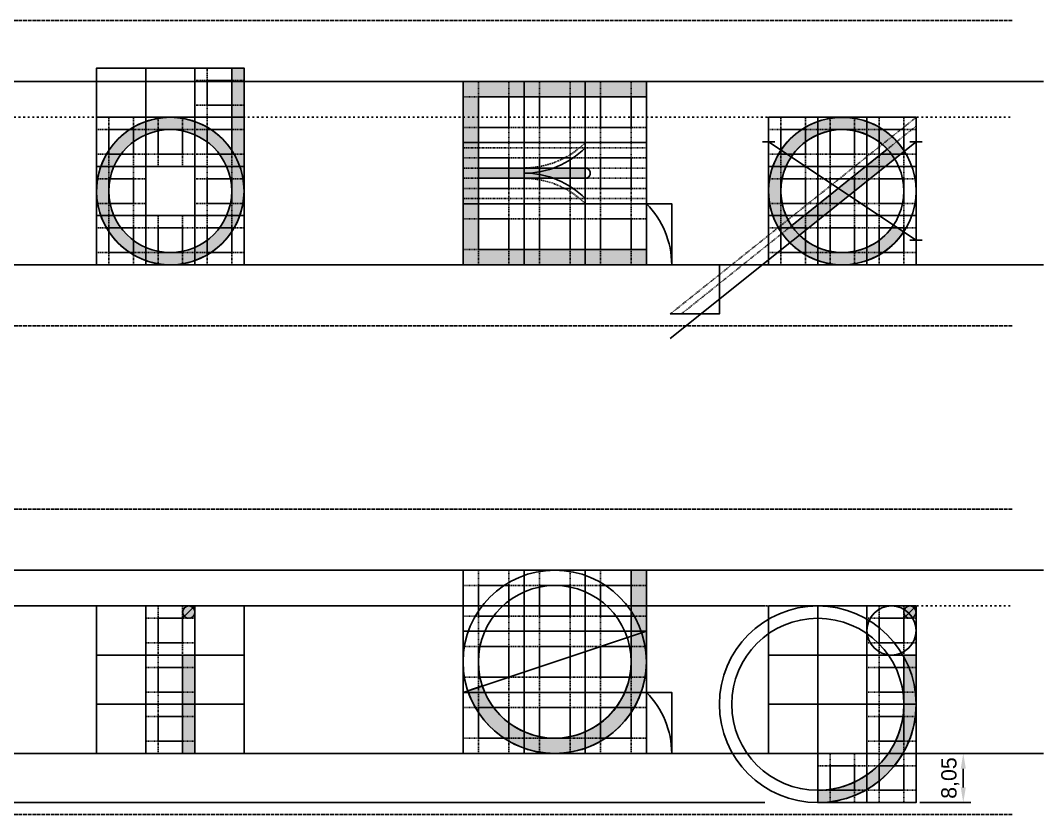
# Model space of a CAD drawing. Header units: millimetres. Extents: x -19 to 3010, y -292 to 470.
# Drawn here: x 2842.5 to 3010, y 310 to 440 of the extents above; entities that cross this region are included whole.
import ezdxf

# ---------------------------------------------------------------- set-up
doc = ezdxf.new("R2010")
doc.units = ezdxf.units.MM
doc.linetypes.add('ACAD_ISO02W100', pattern=[15, 12, -3])
doc.linetypes.add('ACAD_ISO03W100', pattern=[30, 12, -18])
for name, color, linetype in [('GUIDES', 252, 'Continuous'), ('guides_minor', 12, 'Continuous'), ('Lettering', 7, 'Continuous'), ('LINES', 252, 'Continuous'), ('Outlines', 5, 'Continuous')]:
    doc.layers.add(name, color=color, linetype=linetype)
doc.styles.get("Standard").update_dxf_attribs({"font": 'arial.ttf'})
doc.dimstyles.new('ISO-25', dxfattribs={"dimtxt": 2.5, "dimasz": 2.5, "dimexe": 1.25, "dimexo": 0.625, "dimtad": 1, "dimtxsty": 'Standard', "dimcen": 2.5, "dimadec": 0, "dimazin": 0, "dimtfac": 1, "dimtmove": 0, "dimatfit": 3, "dimfxl": 1, "dimarcsym": 0})

# ---------------------------------------------------------------- blocks, each defined once
blk = doc.blocks.new('*D46')
at = {"layer": 'Defpoints', "color": 0, "transparency": 16777216}
for p in [(2965.000000000001, 344.1421356237311), (2460.000000000005, 311.9526214587565), (2965.000000000001, 311.9526214587566)]:
    blk.add_point(p, dxfattribs=at)
at = {"layer": 'guides_minor', "color": 0, "lineweight": -2, "transparency": 16777216}
for p, q in [((2964.375000000001, 344.1421356237311), (2458.750000000005, 344.142135623731)), ((2460.000000000005, 341.642135623731), (2460.000000000005, 314.4526214587565)), ((2964.375000000001, 311.9526214587566), (2458.750000000005, 311.9526214587565))]:
    blk.add_line(p, q, dxfattribs=at)
at = {"layer": 'guides_minor', "color": 0, "transparency": 16777216}
for points in [[(2459.583333333339, 341.642135623731), (2460.416666666672, 341.642135623731), (2460.000000000005, 344.142135623731)], [(2459.583333333339, 314.4526214587565), (2460.416666666672, 314.4526214587565), (2460.000000000005, 311.9526214587565)]]:
    blk.add_solid(points, dxfattribs=at)
at = {"layer": 'guides_minor', "color": 0, "transparency": 16777216, "insert": (2457.872612551165, 328.0473785412429), "char_height": 2.5, "attachment_point": 5, "rotation": 90}
blk.add_mtext('32,19', dxfattribs=at)
blk = doc.blocks.new('*D47')
at = {"layer": 'Defpoints', "color": 0, "transparency": 16777216}
for p in [(2989.142135623732, 320.0000000000001), (2989.142135623732, 311.9526214587565), (2996.863905494602, 311.9526214587565)]:
    blk.add_point(p, dxfattribs=at)
at = {"layer": 'guides_minor', "color": 0, "lineweight": -2, "transparency": 16777216}
for p, q in [((2989.767135623732, 320.0000000000001), (2998.113905494602, 320.0000000000001)), ((2996.863905494602, 317.5000000000001), (2996.863905494602, 314.4526214587565)), ((2989.767135623732, 311.9526214587565), (2998.113905494602, 311.9526214587565))]:
    blk.add_line(p, q, dxfattribs=at)
at = {"layer": 'guides_minor', "color": 0, "transparency": 16777216}
for points in [[(2996.447238827936, 317.5000000000001), (2997.280572161269, 317.5000000000001), (2996.863905494602, 320.0000000000001)], [(2996.447238827936, 314.4526214587565), (2997.280572161269, 314.4526214587565), (2996.863905494602, 311.9526214587565)]]:
    blk.add_solid(points, dxfattribs=at)
at = {"layer": 'guides_minor', "color": 0, "transparency": 16777216, "insert": (2994.736518045762, 315.9763107293774), "char_height": 2.5, "attachment_point": 5, "rotation": 90}
blk.add_mtext('8,05', dxfattribs=at)

msp = doc.modelspace()

# ---------------------------------------------------------------- hatches: boundary and pattern name
at = {"layer": 'Lettering'}
h = msp.add_hatch(color=256, dxfattribs=at)
h.dxf.hatch_style = 1
edge = h.paths.add_edge_path(flags=16)
edge.add_arc((2867.071067811866, 412.0710678118655), 10.05922317655404, 0, 360)
edge = h.paths.add_edge_path(flags=17)
edge.add_line((2855, 422.13029098842), (2863.047378541244, 422.13029098842))
edge = h.paths.add_edge_path()
edge.add_line((2879.142135623731, 432.1895141649746), (2877.13029098842, 432.1895141649746))
edge.add_line((2877.13029098842, 432.1895141649746), (2877.13029098842, 418.7436016036817))
edge.add_arc((2867.071067811865, 412.071067811866), 12.07106781186579, 33.55730976191965, 359.9999999999976)
edge.add_line((2879.142135623731, 412.0710678118655), (2879.142135623731, 432.1895141649746))
h = msp.add_hatch(color=256, dxfattribs=at)
h.dxf.hatch_style = 1
h.paths.add_polyline_path([(2945, 430), (2945, 427.5), (2917.5, 427.5), (2917.5, 415.8210678118651), (2935, 415.8210678118651), (2935, 414.1789321881348), (2917.5, 414.1789321881348), (2917.5, 402.4999999999999), (2945, 402.5), (2945, 400), (2915, 400), (2915, 430)])
h = msp.add_hatch(color=256, dxfattribs=at)
h.dxf.hatch_style = 1
edge = h.paths.add_edge_path(flags=16)
edge.add_line((2968.766614109843, 406.3944473712613), (2984.432162956802, 418.926886448828))
edge.add_arc((2977.071067811867, 412.0710678118645), 10.05922317655409, 42.96453493438446, 214.3550815737947)
edge = h.paths.add_edge_path()
edge.add_line((2970.062792218434, 404.8549716288712), (2987.2308700571, 418.5894338998041))
edge.add_arc((2977.071067811866, 412.0710678118654), 12.07106781186534, 32.68357946010149, 326.3099324740197)
edge.add_line((2987.1148033377, 405.3752441279756), (2985.440847416728, 406.4912147419575))
edge.add_arc((2977.074383754845, 412.0399032778423), 10.03920607786613, 225.6995489832642, 326.4474254174073, ccw=False)
h = msp.add_hatch(color=256, dxfattribs=at)
h.dxf.hatch_style = 1
edge = h.paths.add_edge_path()
edge.add_line((2942.5, 335), (2942.5, 350))
edge.add_line((2942.5, 350), (2945, 350))
edge.add_line((2945, 350), (2945, 335))
edge.add_arc((2930, 335), 15.00000000000045, -161.56505117707752, 0, ccw=False)
edge.add_line((2915.769750529242, 330.2565835097474), (2918.141458774368, 331.0471529247894))
edge.add_arc((2930, 335.0000000000007), 12.50000000000041, 198.4349488229251, 359.9999999999969)
h = msp.add_hatch(color=256, dxfattribs=at)
h.dxf.hatch_style = 1
edge = h.paths.add_edge_path()
edge.add_arc((2870.088834764832, 343.1362133060755), 1.005922317655404, 0, 360)
h.paths.add_polyline_path([(2869.082912447176, 336.0947570824872), (2871.094757082487, 336.0947570824873), (2871.094757082487, 320), (2869.082912447176, 319.9999999999999)])
h = msp.add_hatch(color=256, dxfattribs=at)
h.dxf.hatch_style = 1
edge = h.paths.add_edge_path()
edge.add_arc((2988.136213306075, 343.1362133060754), 1.005922317655404, 0, 360)
edge = h.paths.add_edge_path()
edge.add_line((2989.142135623731, 336.0947570824873), (2987.13029098842, 336.0947570824873))
edge.add_line((2987.13029098842, 336.0947570824873), (2987.13029098842, 328.0473785412437))
edge.add_arc((2973.047378541244, 328.0473785412436), 14.08291244717611, -90, 2.8421709430404007e-13, ccw=False)
edge.add_line((2973.047378541244, 313.9644660940675), (2973.047378541244, 311.9526214587564))
edge.add_arc((2973.047378541244, 328.0473785412437), 16.09475708248732, 270, 359.9999999999998)
edge.add_line((2989.142135623731, 328.0473785412437), (2989.142135623731, 336.0947570824873))

# ---------------------------------------------------------------- linework, layer by layer
at = {"layer": 'GUIDES', "linetype": 'ACAD_ISO02W100', "ltscale": 0.005}
for p, q in [((2873.106601717798, 424.142135623731), (2873.106601717798, 432.1895141649746)), ((2877.13029098842, 424.142135623731), (2877.13029098842, 432.1895141649746)), ((2871.094757082487, 430.1776695296637), (2879.142135623731, 430.1776695296637)), ((2917.5, 420), (2917.5, 430)), ((2922.5, 420), (2922.5, 430)), ((2927.5, 420), (2927.5, 430)), ((2932.5, 420), (2932.5, 430)), ((2937.5, 420), (2937.5, 430)), ((2942.5, 420), (2942.5, 430)), ((2915, 427.5), (2925, 427.5)), ((2925, 427.5), (2935, 427.5)), ((2935, 427.5), (2945, 427.5)), ((2871.094757082487, 426.1539802590419), (2879.142135623731, 426.1539802590419)), ((2857.011844635311, 416.0947570824873), (2857.011844635311, 424.142135623731)), ((2861.035533905932, 416.0947570824873), (2861.035533905932, 424.142135623731)), ((2865.059223176554, 416.0947570824873), (2865.059223176554, 424.142135623731)), ((2869.082912447176, 416.0947570824873), (2869.082912447176, 424.142135623731)), ((2873.106601717798, 416.0947570824873), (2873.106601717798, 424.142135623731)), ((2877.13029098842, 416.0947570824873), (2877.13029098842, 424.142135623731)), ((2967.011844635311, 416.0947570824873), (2967.011844635311, 424.142135623731)), ((2971.035533905932, 416.0947570824873), (2971.035533905932, 424.142135623731)), ((2975.059223176554, 416.0947570824873), (2975.059223176554, 424.142135623731)), ((2979.082912447176, 416.0947570824873), (2979.082912447176, 424.142135623731)), ((2983.106601717798, 416.0947570824873), (2983.106601717798, 424.142135623731)), ((2987.13029098842, 416.0947570824873), (2987.13029098842, 424.142135623731)), ((2855, 422.13029098842), (2863.047378541244, 422.13029098842)), ((2863.047378541244, 422.13029098842), (2871.094757082487, 422.13029098842)), ((2871.094757082487, 422.13029098842), (2879.142135623731, 422.13029098842)), ((2915, 422.5), (2925, 422.5)), ((2925, 422.5), (2935, 422.5)), ((2935, 422.5), (2945, 422.5)), ((2965, 422.13029098842), (2973.047378541244, 422.13029098842)), ((2973.047378541244, 422.13029098842), (2981.094757082487, 422.13029098842)), ((2981.094757082487, 422.13029098842), (2989.142135623731, 422.13029098842)), ((2917.5, 410), (2917.5, 420)), ((2922.5, 410), (2922.5, 420)), ((2927.5, 410), (2927.5, 420)), ((2932.5, 410), (2932.5, 420)), ((2937.5, 410), (2937.5, 420)), ((2942.5, 410), (2942.5, 420)), ((2855, 418.1066017177982), (2863.047378541244, 418.1066017177982)), ((2863.047378541244, 418.1066017177982), (2871.094757082487, 418.1066017177982)), ((2871.094757082487, 418.1066017177982), (2879.142135623731, 418.1066017177982)), ((2915, 417.5), (2925, 417.5)), ((2925, 417.5), (2935, 417.5)), ((2935, 417.5), (2945, 417.5)), ((2965, 418.1066017177982), (2973.047378541244, 418.1066017177982)), ((2973.047378541244, 418.1066017177982), (2981.094757082487, 418.1066017177982)), ((2981.094757082487, 418.1066017177982), (2989.142135623731, 418.1066017177982)), ((2857.011844635311, 408.0473785412436), (2857.011844635311, 416.0947570824873)), ((2861.035533905932, 408.0473785412436), (2861.035533905932, 416.0947570824873)), ((2873.106601717798, 408.0473785412436), (2873.106601717798, 416.0947570824873)), ((2877.13029098842, 408.0473785412436), (2877.13029098842, 416.0947570824873)), ((2967.011844635311, 408.0473785412436), (2967.011844635311, 416.0947570824873)), ((2971.035533905932, 408.0473785412436), (2971.035533905932, 416.0947570824873)), ((2975.059223176554, 408.0473785412436), (2975.059223176554, 416.0947570824873)), ((2979.082912447176, 408.0473785412436), (2979.082912447176, 416.0947570824873)), ((2983.106601717798, 408.0473785412436), (2983.106601717798, 416.0947570824873)), ((2987.13029098842, 408.0473785412436), (2987.13029098842, 416.0947570824873)), ((2855, 414.0829124471763), (2863.047378541244, 414.0829124471763)), ((2871.094757082487, 414.0829124471763), (2879.142135623731, 414.0829124471763)), ((2965, 414.0829124471763), (2973.047378541244, 414.0829124471763)), ((2973.047378541244, 414.0829124471763), (2981.094757082487, 414.0829124471763)), ((2981.094757082487, 414.0829124471763), (2989.142135623731, 414.0829124471763)), ((2915, 412.5), (2925, 412.5)), ((2925, 412.5), (2935, 412.5)), ((2935, 412.5), (2945, 412.5)), ((2855, 410.0592231765545), (2863.047378541244, 410.0592231765545)), ((2871.094757082487, 410.0592231765545), (2879.142135623731, 410.0592231765545)), ((2917.5, 400), (2917.5, 410)), ((2922.5, 400), (2922.5, 410)), ((2927.5, 400), (2927.5, 410)), ((2932.5, 400), (2932.5, 410)), ((2937.5, 400), (2937.5, 410)), ((2942.5, 400), (2942.5, 410)), ((2965, 410.0592231765545), (2973.047378541244, 410.0592231765545)), ((2973.047378541244, 410.0592231765545), (2981.094757082487, 410.0592231765545)), ((2981.094757082487, 410.0592231765545), (2989.142135623731, 410.0592231765545)), ((2857.011844635311, 400), (2857.011844635311, 408.0473785412437)), ((2861.035533905932, 400), (2861.035533905932, 408.0473785412437)), ((2865.059223176554, 399.9999999999999), (2865.059223176554, 408.0473785412436)), ((2869.082912447176, 399.9999999999999), (2869.082912447176, 408.0473785412436)), ((2873.106601717798, 400), (2873.106601717798, 408.0473785412437)), ((2877.13029098842, 400), (2877.13029098842, 408.0473785412437)), ((2915, 407.5), (2925, 407.5)), ((2925, 407.5), (2935, 407.5)), ((2935, 407.5), (2945, 407.5)), ((2967.011844635311, 400), (2967.011844635311, 408.0473785412437)), ((2971.035533905932, 400), (2971.035533905932, 408.0473785412437)), ((2975.059223176554, 400), (2975.059223176554, 408.0473785412437)), ((2979.082912447176, 400), (2979.082912447176, 408.0473785412437)), ((2983.106601717798, 400), (2983.106601717798, 408.0473785412437)), ((2987.13029098842, 400), (2987.13029098842, 408.0473785412437)), ((2855, 406.0355339059328), (2863.047378541244, 406.0355339059328)), ((2863.047378541244, 406.0355339059327), (2871.094757082487, 406.0355339059327)), ((2871.094757082487, 406.0355339059328), (2879.142135623731, 406.0355339059328)), ((2965, 406.0355339059328), (2973.047378541244, 406.0355339059328)), ((2973.047378541244, 406.0355339059328), (2981.094757082487, 406.0355339059328)), ((2981.094757082487, 406.0355339059328), (2989.142135623731, 406.0355339059328)), ((2855, 402.0118446353109), (2863.047378541244, 402.0118446353109)), ((2863.047378541244, 402.0118446353108), (2871.094757082487, 402.0118446353108)), ((2871.094757082487, 402.0118446353109), (2879.142135623731, 402.0118446353109)), ((2915, 402.5), (2925, 402.5)), ((2925, 402.5), (2935, 402.5)), ((2935, 402.5), (2945, 402.5)), ((2965, 402.0118446353109), (2973.047378541244, 402.0118446353109)), ((2973.047378541244, 402.0118446353109), (2981.094757082487, 402.0118446353109)), ((2981.094757082487, 402.0118446353109), (2989.142135623731, 402.0118446353109)), ((2917.5, 340), (2917.5, 350)), ((2922.5, 340), (2922.5, 350)), ((2927.5, 340), (2927.5, 350)), ((2932.5, 340), (2932.5, 350)), ((2937.5, 340), (2937.5, 350)), ((2942.5, 340), (2942.5, 350)), ((2915, 347.5), (2925, 347.5)), ((2925, 347.5), (2935, 347.5)), ((2935, 347.5), (2945, 347.5)), ((2865.059223176554, 336.0947570824873), (2865.059223176554, 344.142135623731)), ((2869.082912447176, 336.0947570824873), (2869.082912447176, 344.142135623731)), ((2983.106601717798, 336.0947570824873), (2983.106601717798, 344.142135623731)), ((2987.13029098842, 336.0947570824873), (2987.13029098842, 344.142135623731)), ((2863.047378541244, 342.13029098842), (2871.094757082487, 342.13029098842)), ((2915, 342.5), (2925, 342.5)), ((2925, 342.5), (2935, 342.5)), ((2935, 342.5), (2945, 342.5)), ((2981.094757082487, 342.13029098842), (2989.142135623731, 342.13029098842)), ((2917.5, 330), (2917.5, 340)), ((2922.5, 330), (2922.5, 340)), ((2927.5, 330), (2927.5, 340)), ((2932.5, 330), (2932.5, 340)), ((2937.5, 330), (2937.5, 340)), ((2942.5, 330), (2942.5, 340)), ((2863.047378541244, 338.1066017177982), (2871.094757082487, 338.1066017177982)), ((2915, 337.5), (2925, 337.5)), ((2925, 337.5), (2935, 337.5)), ((2935, 337.5), (2945, 337.5)), ((2981.094757082487, 338.1066017177982), (2989.142135623731, 338.1066017177982)), ((2865.059223176554, 328.0473785412436), (2865.059223176554, 336.0947570824873)), ((2869.082912447176, 328.0473785412436), (2869.082912447176, 336.0947570824873)), ((2983.106601717798, 328.0473785412436), (2983.106601717798, 336.0947570824873)), ((2987.13029098842, 328.0473785412436), (2987.13029098842, 336.0947570824873)), ((2863.047378541244, 334.0829124471763), (2871.094757082487, 334.0829124471763)), ((2981.094757082487, 334.0829124471763), (2989.142135623731, 334.0829124471763)), ((2915, 332.5), (2925, 332.5)), ((2925, 332.5), (2935, 332.5)), ((2935, 332.5), (2945, 332.5)), ((2863.047378541244, 330.0592231765545), (2871.094757082487, 330.0592231765545)), ((2917.5, 320), (2917.5, 330)), ((2922.5, 320), (2922.5, 330)), ((2927.5, 320), (2927.5, 330)), ((2932.5, 320), (2932.5, 330)), ((2937.5, 320), (2937.5, 330)), ((2942.5, 320), (2942.5, 330)), ((2981.094757082487, 330.0592231765545), (2989.142135623731, 330.0592231765545)), ((2865.059223176554, 319.9999999999999), (2865.059223176554, 328.0473785412436)), ((2869.082912447176, 319.9999999999999), (2869.082912447176, 328.0473785412436)), ((2915, 327.5), (2925, 327.5)), ((2925, 327.5), (2935, 327.5)), ((2935, 327.5), (2945, 327.5)), ((2983.106601717798, 319.9999999999999), (2983.106601717798, 328.0473785412436)), ((2987.13029098842, 319.9999999999999), (2987.13029098842, 328.0473785412436)), ((2863.047378541244, 326.0355339059327), (2871.094757082487, 326.0355339059327)), ((2981.094757082487, 326.0355339059327), (2989.142135623731, 326.0355339059327)), ((2863.047378541244, 322.0118446353109), (2871.094757082487, 322.0118446353109)), ((2915, 322.5), (2925, 322.5)), ((2925, 322.5), (2935, 322.5)), ((2935, 322.5), (2945, 322.5)), ((2981.094757082487, 322.0118446353109), (2989.142135623731, 322.0118446353109)), ((2975.059223176554, 311.9526214587563), (2975.059223176554, 320)), ((2979.082912447176, 311.9526214587563), (2979.082912447176, 320)), ((2983.106601717798, 311.9526214587563), (2983.106601717798, 320)), ((2987.13029098842, 311.9526214587563), (2987.13029098842, 320)), ((2973.047378541244, 317.9881553646891), (2981.094757082487, 317.9881553646891)), ((2981.094757082487, 317.9881553646891), (2989.142135623731, 317.9881553646891)), ((2973.047378541244, 313.9644660940672), (2981.094757082487, 313.9644660940672)), ((2981.094757082487, 313.9644660940672), (2989.142135623731, 313.9644660940672))]:
    msp.add_line(p, q, dxfattribs=at)
at = {"layer": 'GUIDES'}
for points in [[(2855, 424.142135623731), (2863.047378541244, 424.142135623731), (2863.047378541244, 432.1895141649746), (2855, 432.1895141649746)], [(2863.047378541244, 424.142135623731), (2871.094757082487, 424.142135623731), (2871.094757082487, 432.1895141649746), (2863.047378541244, 432.1895141649746)], [(2871.094757082487, 424.142135623731), (2879.142135623731, 424.142135623731), (2879.142135623731, 432.1895141649746), (2871.094757082487, 432.1895141649746)], [(2873.106601717798, 426.1539802590419), (2877.13029098842, 426.1539802590419), (2877.13029098842, 430.1776695296637), (2873.106601717798, 430.1776695296637)], [(2915, 420), (2925, 420), (2925, 430), (2915, 430)], [(2925, 420), (2935, 420), (2935, 430), (2925, 430)], [(2935, 420), (2945, 420), (2945, 430), (2935, 430)], [(2917.5, 422.5), (2922.5, 422.5), (2922.5, 427.5), (2917.5, 427.5)], [(2927.5, 422.5), (2932.5, 422.5), (2932.5, 427.5), (2927.5, 427.5)], [(2937.5, 422.5), (2942.5, 422.5), (2942.5, 427.5), (2937.5, 427.5)], [(2855, 416.0947570824873), (2863.047378541244, 416.0947570824873), (2863.047378541244, 424.142135623731), (2855, 424.142135623731)], [(2863.047378541244, 416.0947570824873), (2871.094757082487, 416.0947570824873), (2871.094757082487, 424.142135623731), (2863.047378541244, 424.142135623731)], [(2871.094757082487, 416.0947570824873), (2879.142135623731, 416.0947570824873), (2879.142135623731, 424.142135623731), (2871.094757082487, 424.142135623731)], [(2965, 416.0947570824873), (2973.047378541244, 416.0947570824873), (2973.047378541244, 424.142135623731), (2965, 424.142135623731)], [(2973.047378541244, 416.0947570824873), (2981.094757082487, 416.0947570824873), (2981.094757082487, 424.142135623731), (2973.047378541244, 424.142135623731)], [(2981.094757082487, 416.0947570824873), (2989.142135623731, 416.0947570824873), (2989.142135623731, 424.142135623731), (2981.094757082487, 424.142135623731)], [(2857.011844635311, 418.1066017177982), (2861.035533905932, 418.1066017177982), (2861.035533905932, 422.13029098842), (2857.011844635311, 422.13029098842)], [(2865.059223176554, 418.1066017177982), (2869.082912447176, 418.1066017177982), (2869.082912447176, 422.13029098842), (2865.059223176554, 422.13029098842)], [(2873.106601717798, 418.1066017177982), (2877.13029098842, 418.1066017177982), (2877.13029098842, 422.13029098842), (2873.106601717798, 422.13029098842)], [(2967.011844635311, 418.1066017177982), (2971.035533905932, 418.1066017177982), (2971.035533905932, 422.13029098842), (2967.011844635311, 422.13029098842)], [(2975.059223176554, 418.1066017177982), (2979.082912447176, 418.1066017177982), (2979.082912447176, 422.13029098842), (2975.059223176554, 422.13029098842)], [(2983.106601717798, 418.1066017177982), (2987.13029098842, 418.1066017177982), (2987.13029098842, 422.13029098842), (2983.106601717798, 422.13029098842)], [(2915, 410), (2925, 410), (2925, 420), (2915, 420)], [(2925, 410), (2935, 410), (2935, 420), (2925, 420)], [(2935, 410), (2945, 410), (2945, 420), (2935, 420)], [(2917.5, 412.5), (2922.5, 412.5), (2922.5, 417.5), (2917.5, 417.5)], [(2927.5, 412.5), (2932.5, 412.5), (2932.5, 417.5), (2927.5, 417.5)], [(2937.5, 412.5), (2942.5, 412.5), (2942.5, 417.5), (2937.5, 417.5)], [(2855, 408.0473785412437), (2863.047378541244, 408.0473785412437), (2863.047378541244, 416.0947570824873), (2855, 416.0947570824873)], [(2863.047378541244, 408.0473785412437), (2871.094757082487, 408.0473785412437), (2871.094757082487, 416.0947570824873), (2863.047378541244, 416.0947570824873)], [(2871.094757082487, 408.0473785412437), (2879.142135623731, 408.0473785412437), (2879.142135623731, 416.0947570824873), (2871.094757082487, 416.0947570824873)], [(2965, 408.0473785412437), (2973.047378541244, 408.0473785412437), (2973.047378541244, 416.0947570824873), (2965, 416.0947570824873)], [(2973.047378541244, 408.0473785412437), (2981.094757082487, 408.0473785412437), (2981.094757082487, 416.0947570824873), (2973.047378541244, 416.0947570824873)], [(2981.094757082487, 408.0473785412437), (2989.142135623731, 408.0473785412437), (2989.142135623731, 416.0947570824873), (2981.094757082487, 416.0947570824873)], [(2857.011844635311, 410.0592231765545), (2861.035533905932, 410.0592231765545), (2861.035533905932, 414.0829124471763), (2857.011844635311, 414.0829124471763)], [(2873.106601717798, 410.0592231765545), (2877.13029098842, 410.0592231765545), (2877.13029098842, 414.0829124471763), (2873.106601717798, 414.0829124471763)], [(2967.011844635311, 410.0592231765545), (2971.035533905932, 410.0592231765545), (2971.035533905932, 414.0829124471763), (2967.011844635311, 414.0829124471763)], [(2975.059223176554, 410.0592231765545), (2979.082912447176, 410.0592231765545), (2979.082912447176, 414.0829124471763), (2975.059223176554, 414.0829124471763)], [(2983.106601717798, 410.0592231765545), (2987.13029098842, 410.0592231765545), (2987.13029098842, 414.0829124471763), (2983.106601717798, 414.0829124471763)], [(2915, 400), (2925, 400), (2925, 410), (2915, 410)], [(2925, 400), (2935, 400), (2935, 410), (2925, 410)], [(2935, 400), (2945, 400), (2945, 410), (2935, 410)], [(2949.142135623731, 400), (2945, 400), (2945, 410), (2949.142135623731, 410)], [(2855, 400), (2863.047378541244, 400), (2863.047378541244, 408.0473785412437), (2855, 408.0473785412437)], [(2863.047378541244, 400), (2871.094757082487, 400), (2871.094757082487, 408.0473785412437), (2863.047378541244, 408.0473785412437)], [(2871.094757082487, 400), (2879.142135623731, 400), (2879.142135623731, 408.0473785412437), (2871.094757082487, 408.0473785412437)], [(2917.5, 402.5), (2922.5, 402.5), (2922.5, 407.5), (2917.5, 407.5)], [(2927.5, 402.5), (2932.5, 402.5), (2932.5, 407.5), (2927.5, 407.5)], [(2937.5, 402.5), (2942.5, 402.5), (2942.5, 407.5), (2937.5, 407.5)], [(2965, 400), (2973.047378541244, 400), (2973.047378541244, 408.0473785412437), (2965, 408.0473785412437)], [(2973.047378541244, 400), (2981.094757082487, 400), (2981.094757082487, 408.0473785412437), (2973.047378541244, 408.0473785412437)], [(2981.094757082487, 400), (2989.142135623731, 400), (2989.142135623731, 408.0473785412437), (2981.094757082487, 408.0473785412437)], [(2857.011844635311, 402.0118446353109), (2861.035533905932, 402.0118446353109), (2861.035533905932, 406.0355339059328), (2857.011844635311, 406.0355339059328)], [(2865.059223176554, 402.0118446353108), (2869.082912447176, 402.0118446353108), (2869.082912447176, 406.0355339059327), (2865.059223176554, 406.0355339059327)], [(2873.106601717798, 402.0118446353109), (2877.13029098842, 402.0118446353109), (2877.13029098842, 406.0355339059328), (2873.106601717798, 406.0355339059328)], [(2967.011844635311, 402.0118446353109), (2971.035533905932, 402.0118446353109), (2971.035533905932, 406.0355339059328), (2967.011844635311, 406.0355339059328)], [(2975.059223176554, 402.0118446353109), (2979.082912447176, 402.0118446353109), (2979.082912447176, 406.0355339059328), (2975.059223176554, 406.0355339059328)], [(2983.106601717798, 402.0118446353109), (2987.13029098842, 402.0118446353109), (2987.13029098842, 406.0355339059328), (2983.106601717798, 406.0355339059328)], [(2915, 340), (2925, 340), (2925, 350), (2915, 350)], [(2925, 340), (2935, 340), (2935, 350), (2925, 350)], [(2935, 340), (2945, 340), (2945, 350), (2935, 350)], [(2917.5, 342.5), (2922.5, 342.5), (2922.5, 347.5), (2917.5, 347.5)], [(2927.5, 342.5), (2932.5, 342.5), (2932.5, 347.5), (2927.5, 347.5)], [(2937.5, 342.5), (2942.5, 342.5), (2942.5, 347.5), (2937.5, 347.5)], [(2855, 336.0947570824873), (2863.047378541244, 336.0947570824873), (2863.047378541244, 344.142135623731), (2855, 344.142135623731)], [(2863.047378541244, 336.0947570824873), (2871.094757082487, 336.0947570824873), (2871.094757082487, 344.142135623731), (2863.047378541244, 344.142135623731)], [(2871.094757082487, 336.0947570824873), (2879.142135623731, 336.0947570824873), (2879.142135623731, 344.142135623731), (2871.094757082487, 344.142135623731)], [(2965, 336.0947570824873), (2973.047378541244, 336.0947570824873), (2973.047378541244, 344.142135623731), (2965, 344.142135623731)], [(2973.047378541244, 336.0947570824873), (2981.094757082487, 336.0947570824873), (2981.094757082487, 344.142135623731), (2973.047378541244, 344.142135623731)], [(2981.094757082487, 336.0947570824873), (2989.142135623731, 336.0947570824873), (2989.142135623731, 344.142135623731), (2981.094757082487, 344.142135623731)], [(2865.059223176554, 338.1066017177982), (2869.082912447176, 338.1066017177982), (2869.082912447176, 342.13029098842), (2865.059223176554, 342.13029098842)], [(2983.106601717798, 338.1066017177982), (2987.13029098842, 338.1066017177982), (2987.13029098842, 342.13029098842), (2983.106601717798, 342.13029098842)], [(2915, 330), (2925, 330), (2925, 340), (2915, 340)], [(2925, 330), (2935, 330), (2935, 340), (2925, 340)], [(2935, 330), (2945, 330), (2945, 340), (2935, 340)], [(2917.5, 332.5), (2922.5, 332.5), (2922.5, 337.5), (2917.5, 337.5)], [(2927.5, 332.5), (2932.5, 332.5), (2932.5, 337.5), (2927.5, 337.5)], [(2937.5, 332.5), (2942.5, 332.5), (2942.5, 337.5), (2937.5, 337.5)], [(2855, 328.0473785412437), (2863.047378541244, 328.0473785412437), (2863.047378541244, 336.0947570824873), (2855, 336.0947570824873)], [(2863.047378541244, 328.0473785412437), (2871.094757082487, 328.0473785412437), (2871.094757082487, 336.0947570824873), (2863.047378541244, 336.0947570824873)], [(2871.094757082487, 328.0473785412437), (2879.142135623731, 328.0473785412437), (2879.142135623731, 336.0947570824873), (2871.094757082487, 336.0947570824873)], [(2965, 328.0473785412437), (2973.047378541244, 328.0473785412437), (2973.047378541244, 336.0947570824873), (2965, 336.0947570824873)], [(2973.047378541244, 328.0473785412437), (2981.094757082487, 328.0473785412437), (2981.094757082487, 336.0947570824873), (2973.047378541244, 336.0947570824873)], [(2981.094757082487, 328.0473785412437), (2989.142135623731, 328.0473785412437), (2989.142135623731, 336.0947570824873), (2981.094757082487, 336.0947570824873)], [(2865.059223176554, 330.0592231765545), (2869.082912447176, 330.0592231765545), (2869.082912447176, 334.0829124471763), (2865.059223176554, 334.0829124471763)], [(2983.106601717798, 330.0592231765545), (2987.13029098842, 330.0592231765545), (2987.13029098842, 334.0829124471763), (2983.106601717798, 334.0829124471763)], [(2915, 320), (2925, 320), (2925, 330), (2915, 330)], [(2925, 320), (2935, 320), (2935, 330), (2925, 330)], [(2935, 320), (2945, 320), (2945, 330), (2935, 330)], [(2949.142135623731, 320), (2945, 320), (2945, 330), (2949.142135623731, 330)], [(2855, 320), (2863.047378541244, 320), (2863.047378541244, 328.0473785412437), (2855, 328.0473785412437)], [(2863.047378541244, 320), (2871.094757082487, 320), (2871.094757082487, 328.0473785412437), (2863.047378541244, 328.0473785412437)], [(2871.094757082487, 320), (2879.142135623731, 320), (2879.142135623731, 328.0473785412437), (2871.094757082487, 328.0473785412437)], [(2917.5, 322.5), (2922.5, 322.5), (2922.5, 327.5), (2917.5, 327.5)], [(2927.5, 322.5), (2932.5, 322.5), (2932.5, 327.5), (2927.5, 327.5)], [(2937.5, 322.5), (2942.5, 322.5), (2942.5, 327.5), (2937.5, 327.5)], [(2965, 320), (2973.047378541244, 320), (2973.047378541244, 328.0473785412437), (2965, 328.0473785412437)], [(2973.047378541244, 320), (2981.094757082487, 320), (2981.094757082487, 328.0473785412437), (2973.047378541244, 328.0473785412437)], [(2981.094757082487, 320), (2989.142135623731, 320), (2989.142135623731, 328.0473785412437), (2981.094757082487, 328.0473785412437)], [(2865.059223176554, 322.0118446353109), (2869.082912447176, 322.0118446353109), (2869.082912447176, 326.0355339059327), (2865.059223176554, 326.0355339059327)], [(2983.106601717798, 322.0118446353109), (2987.13029098842, 322.0118446353109), (2987.13029098842, 326.0355339059327), (2983.106601717798, 326.0355339059327)], [(2973.047378541244, 311.9526214587564), (2981.094757082487, 311.9526214587564), (2981.094757082487, 320), (2973.047378541244, 320)], [(2981.094757082487, 311.9526214587564), (2989.142135623731, 311.9526214587564), (2989.142135623731, 320), (2981.094757082487, 320)], [(2975.059223176554, 313.9644660940672), (2979.082912447176, 313.9644660940672), (2979.082912447176, 317.9881553646891), (2975.059223176554, 317.9881553646891)], [(2983.106601717798, 313.9644660940672), (2987.13029098842, 313.9644660940672), (2987.13029098842, 317.9881553646891), (2983.106601717798, 317.9881553646891)]]:
    msp.add_lwpolyline(points, close=True, dxfattribs=at)
for centre in [(2935, 400), (2935, 320)]:
    msp.add_arc(centre, 14.14213562373095, 0, 44.99999999999494, dxfattribs=at)
at = {"layer": 'guides_minor', "linetype": 'ACAD_ISO03W100', "ltscale": 0.005}
for p, q in [((2948.905242917513, 391.9526214587564), (2989.142135623731, 424.142135623731)), ((2950.714331719212, 391.9526214587564), (2989.142135623731, 422.6948645823713))]:
    msp.add_line(p, q, dxfattribs=at)
at = {"layer": 'guides_minor', "linetype": 'ACAD_ISO02W100', "ltscale": 0.005}
for p, q in [((2945, 419.142135623731), (2915, 419.142135623731)), ((2945, 415.8210678118651), (2915, 415.8210678118651)), ((2945, 414.1789321881349), (2915, 414.1789321881349)), ((2945, 410.857864376269), (2915, 410.857864376269))]:
    msp.add_line(p, q, dxfattribs=at)
at = {"layer": 'guides_minor'}
for p, q in [((2948.905242917513, 387.9289321881346), (2989.142135623731, 420.1184463531091)), ((2964, 420.1184463531091), (2966, 420.1184463531091)), ((2989.142135623731, 404.0236892706218), (2965, 420.1184463531091)), ((2988.142135623731, 420.1184463531091), (2990.142135623731, 420.1184463531091)), ((2988.142135623731, 404.0236892706218), (2990.142135623731, 404.0236892706218)), ((2871.094757082487, 344.142135623731), (2869.082912447176, 342.13029098842)), ((2989.142135623731, 344.1421356237308), (2987.13029098842, 342.1302909884199)), ((2945, 340), (2915, 330))]:
    msp.add_line(p, q, dxfattribs=at)
msp.add_lwpolyline([(2965, 400.0000000000001), (2956.952621458756, 400.0000000000001), (2956.952621458756, 391.9526214587564), (2948.905242917513, 391.9526214587564)], dxfattribs=at)
for centre, radius in [((2867.071067811866, 412.0710678118655), 12.07106781186553), ((2977.071067811866, 412.0710678118655), 12.07106781186553), ((2867.071067811866, 412.0710678118655), 10.05922317655404), ((2977.071067811866, 412.0710678118655), 10.05922317655404), ((2930, 335), 15), ((2930, 335), 12.5), ((2973.047378541244, 328.0473785412436), 16.09475708248726), ((2985.118446353109, 340.1184463531091), 4.023689270621787), ((2973.047378541244, 328.0473785412436), 14.08291244717611)]:
    msp.add_circle(centre, radius, dxfattribs=at)
at = {"layer": 'guides_minor', "linetype": 'ACAD_ISO03W100', "ltscale": 0.005}
for centre, start, end in [((2925, 430), 270, 315.0000000000051), ((2925, 400), 44.99999999999493, 90)]:
    msp.add_arc(centre, 14.14213562373095, start, end, dxfattribs=at)
at = {"layer": 'guides_minor'}
for centre, radius, start, end in [((2925, 429.142135623731), 14.14213562373095, 270, 315.0000000000051), ((2935, 415), 0.8210678118651344, 270.0000000000318, 90.00000000006351), ((2925, 400.857864376269), 14.14213562373095, 44.99999999999493, 90)]:
    msp.add_arc(centre, radius, start, end, dxfattribs=at)
at = {"layer": 'Lettering'}
msp.add_line((2935.000000000001, 419.1421356237318), (2935.000000000001, 417.5), dxfattribs=at)
at = {"layer": 'LINES', "linetype": 'ACAD_ISO02W100', "ltscale": 0.05}
for p, q in [((2465, 440), (3005, 440)), ((2465, 390), (3005, 390)), ((2465, 360), (3005, 360)), ((2465, 310), (3005, 310))]:
    msp.add_line(p, q, dxfattribs=at)
at = {"layer": 'LINES'}
for p, q in [((3010, 430), (2460, 430)), ((2460, 400), (3010, 400)), ((3010, 350), (2460, 350)), ((2460, 320), (3010, 320))]:
    msp.add_line(p, q, dxfattribs=at)
at = {"layer": 'LINES', "linetype": 'ACAD_ISO03W100', "ltscale": 0.025}
for p, q in [((2465, 424.142135623731), (3005, 424.142135623731)), ((2465, 344.142135623731), (3005, 344.142135623731))]:
    msp.add_line(p, q, dxfattribs=at)
at = {"layer": 'Outlines'}
for points in [[(2879.142135623731, 432.1895141649746), (2877.13029098842, 432.1895141649746), (2877.13029098842, 418.7436016036817, 6.780726405492883), (2879.142135623731, 412.0710678118655)], [(2970.062792218434, 404.8549716288712), (2987.2308700571, 418.5894338998041, 3.355842691449063), (2987.1148033377, 405.3752441279756), (2985.440847416728, 406.4912147419575, -0.4702865185455362)], [(2942.5, 335), (2942.5, 350), (2945, 350), (2945, 335, -0.8508037970648108), (2915.769750529242, 330.2565835097474), (2918.141458774368, 331.0471529247894, 0.8508037970647604), (2942.5, 335)], [(2989.142135623731, 336.0947570824873), (2987.13029098842, 336.0947570824873), (2987.13029098842, 328.0473785412437, -0.4142135623730963), (2973.047378541244, 313.9644660940675), (2973.047378541244, 311.9526214587564, 0.414213562373095), (2989.142135623731, 328.0473785412437)]]:
    msp.add_lwpolyline(points, format="xyb", close=True, dxfattribs=at)
for points in [[(2945, 430), (2945, 427.5), (2917.5, 427.5), (2917.5, 415.8210678118651), (2935, 415.8210678118651), (2935, 414.1789321881348), (2917.5, 414.1789321881348), (2917.5, 402.4999999999999), (2945, 402.5), (2945, 400), (2915, 400), (2915, 430)], [(2869.082912447176, 336.0947570824872), (2871.094757082487, 336.0947570824873), (2871.094757082487, 320), (2869.082912447176, 319.9999999999999)]]:
    msp.add_lwpolyline(points, close=True, dxfattribs=at)
at = {"layer": 'Outlines', "ltscale": 0.005}
msp.add_lwpolyline([(2968.766614109843, 406.3944473712613), (2984.432162956802, 418.926886448828, 0.9275556954428614)], format="xyb", close=True, dxfattribs=at)
at = {"layer": 'Outlines'}
for centre, radius in [((2867.071067811866, 412.0710678118655), 10.05922317655404), ((2870.088834764832, 343.1362133060755), 1.005922317655404), ((2988.136213306075, 343.1362133060754), 1.005922317655404)]:
    msp.add_circle(centre, radius, dxfattribs=at)

# ---------------------------------------------------------------- dimensions: what is measured, and where the dimension line sits
at = {"layer": 'guides_minor'}
for base, p1, p2, picture, middle in [((2460.000000000005, 311.9526214587565), (2965, 344.142135623731), (2965, 311.9526214587565), '*D46', (2457.872612551165, 328.0473785412429)), ((2996.863905494602, 311.9526214587565), (2989.142135623731, 320), (2989.142135623731, 311.9526214587564), '*D47', (2994.736518045762, 315.9763107293774))]:
    dim = msp.add_linear_dim(base=base, p1=p1, p2=p2, angle=90, dimstyle='ISO-25', dxfattribs=at)
    dim.commit()
    dim.dimension.update_dxf_attribs({"geometry": picture, "text_midpoint": middle})

doc.saveas('drawing.dxf')
